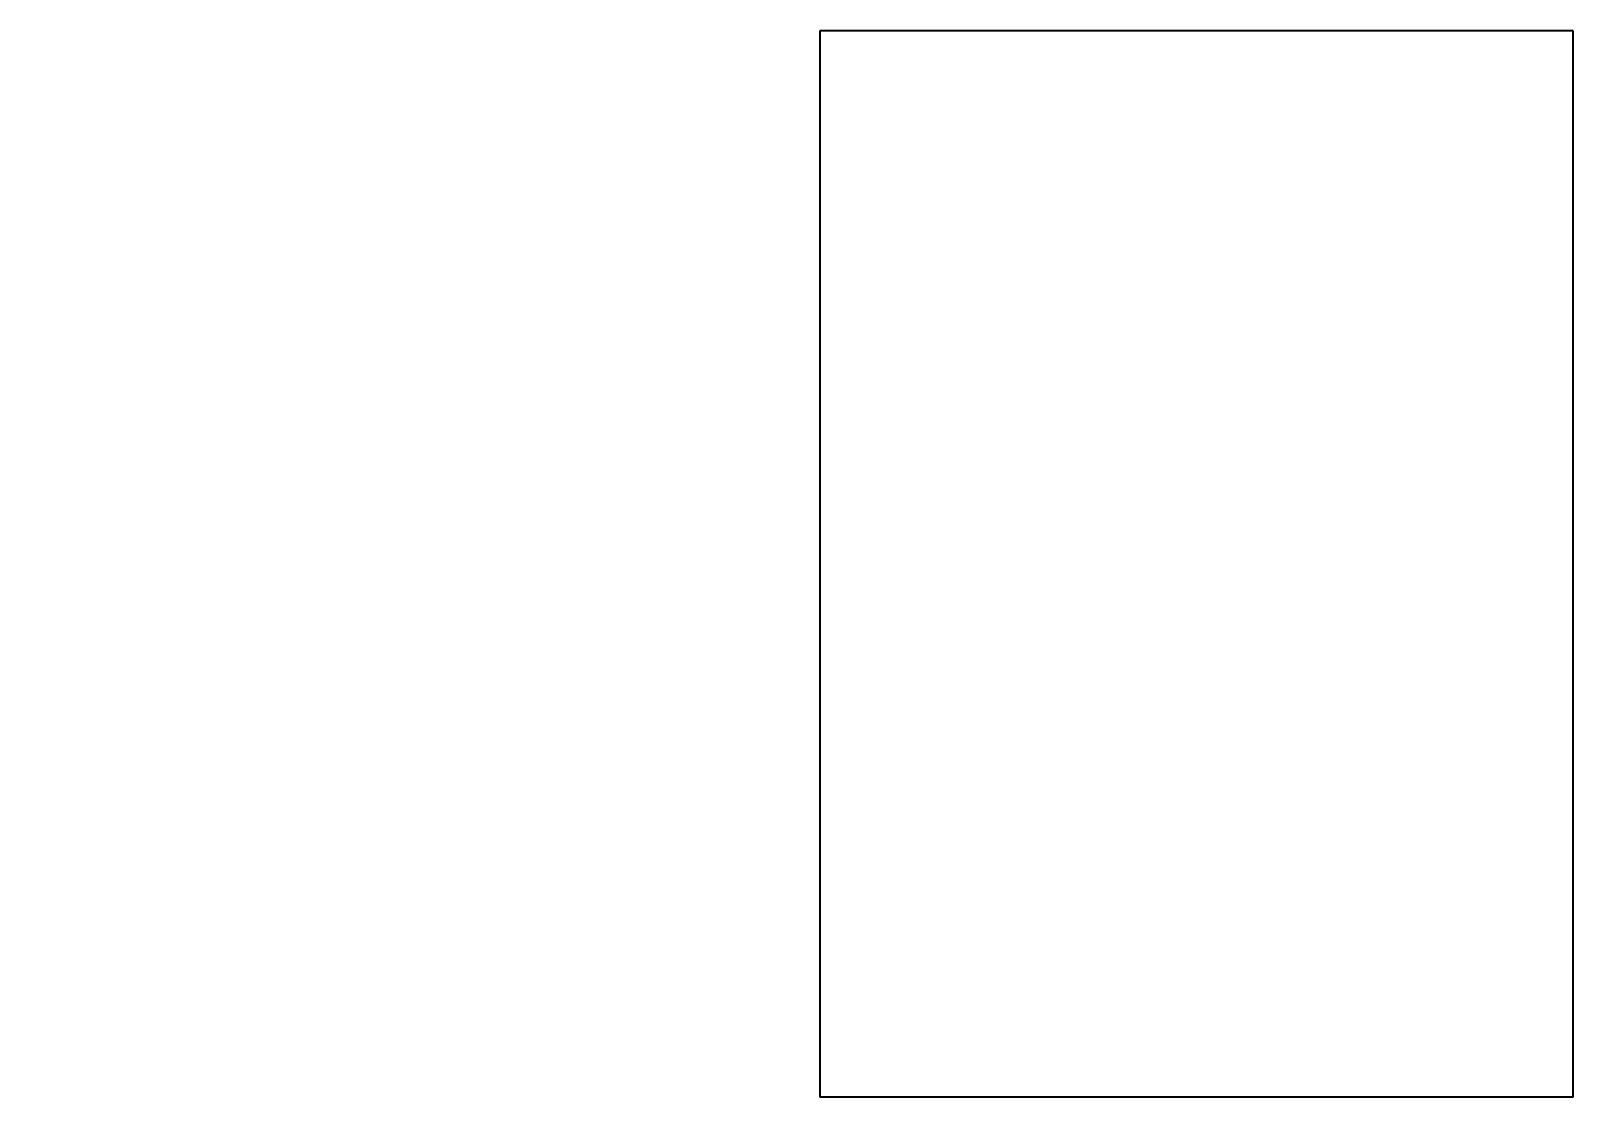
# Model space of a CAD drawing. Header units: millimetres. Extents: x 162 to 1378, y 6 to 847.
import ezdxf

# ---------------------------------------------------------------- set-up
doc = ezdxf.new("R2010")
doc.units = ezdxf.units.MM
doc.layers.get('0').update_dxf_attribs({"lineweight": 35})
doc.layers.add('Format', color=7, linetype='Continuous', lineweight=70)
pattern_1 = [(0, (-50.5334, 0.5446), (0, 6.985), [5.08, -1.905]), (90, (-50.5334, 0.5446), (-6.985, 4e-16), [5.08, -1.905])]

msp = doc.modelspace()

# ---------------------------------------------------------------- hatches: boundary and pattern name
h = msp.add_hatch()
h.set_pattern_fill('ANGLE', color=256)
h.set_pattern_definition([(0, (-209.8256, 14.222), (0, 6.985), [5.08, -1.905]), (90, (-209.8256, 14.222), (-6.985, 4e-16), [5.08, -1.905])])
h.paths.add_polyline_path([(163.2, 521.7, 0.414214), (162.2, 520.7), (163.2, 520.7)])
h.paths.add_polyline_path([(163.2, 521.7), (163.2, 519.7, 0.414214), (164.2, 520.7, 0.414214)])
h.paths.add_polyline_path([(163.2, 520.7), (162.2, 520.7, 0.414214), (163.2, 519.7)])
h = msp.add_hatch()
h.set_pattern_fill('ANGLE', color=256)
h.set_pattern_definition(pattern_1)
h.paths.add_polyline_path([(162.2, 520.7), (164.2, 520.7, 1)])
h.paths.add_polyline_path([(163.2, 520.7), (162.2, 520.7, 0.414214), (163.2, 519.7)])
h.paths.add_polyline_path([(164.2, 520.7), (163.2, 520.7), (163.2, 519.7, 0.414214)])
h = msp.add_hatch()
h.set_pattern_fill('ANGLE', color=256)
h.set_pattern_definition(pattern_1)
h.paths.add_polyline_path([(162.2, 520.7), (164.2, 520.7, 1)])
h.paths.add_polyline_path([(163.2, 520.7), (162.2, 520.7, 0.414214), (163.2, 519.7)])
h.paths.add_polyline_path([(164.2, 520.7), (163.2, 520.7), (163.2, 519.7, 0.414214)])
h = msp.add_hatch()
h.set_pattern_fill('ANGLE', color=256)
h.set_pattern_definition(pattern_1)
h.paths.add_polyline_path([(322.5, 508, 0.414214), (321.5, 507), (322.5, 507)])
h.paths.add_polyline_path([(322.5, 508), (322.5, 506, 0.414214), (323.5, 507, 0.414214)])
h.paths.add_polyline_path([(322.5, 507), (321.5, 507, 0.414214), (322.5, 506)])
h = msp.add_hatch()
h.set_pattern_fill('ANGLE', color=256)
h.set_pattern_definition(pattern_1)
h.paths.add_polyline_path([(322.5, 508, 0.414214), (321.5, 507), (322.5, 507)])
h.paths.add_polyline_path([(322.5, 508), (322.5, 506, 0.414214), (323.5, 507, 0.414214)])
h.paths.add_polyline_path([(322.5, 507), (321.5, 507, 0.414214), (322.5, 506)])
h = msp.add_hatch()
h.set_pattern_fill('ANGLE', color=256)
h.set_pattern_definition([(0, (31.8485, -201.041), (0, 6.985), [5.08, -1.905]), (90, (31.8485, -201.041), (-6.985, 4e-16), [5.08, -1.905])])
h.paths.add_polyline_path([(244.6, 319.1), (246.6, 319.1, 1)])
h.paths.add_polyline_path([(245.6, 319.1), (244.6, 319.1, 0.414214), (245.6, 318.1)])
h.paths.add_polyline_path([(246.6, 319.1), (245.6, 319.1), (245.6, 318.1, 0.414214)])
h = msp.add_hatch()
h.set_pattern_fill('ANGLE', color=256)
h.set_pattern_definition([(0, (-68.484, -241.0816), (0, 6.985), [5.08, -1.905]), (90, (-68.484, -241.0816), (-6.985, 4e-16), [5.08, -1.905])])
h.paths.add_polyline_path([(304.5, 266.4, 0.414214), (303.5, 265.4), (304.5, 265.4)])
h.paths.add_polyline_path([(304.5, 266.4), (304.5, 264.4, 0.414214), (305.5, 265.4, 0.414214)])
h.paths.add_polyline_path([(304.5, 265.4), (303.5, 265.4, 0.414214), (304.5, 264.4)])

# ---------------------------------------------------------------- linework, layer by layer
at = {"lineweight": 35}
msp.add_line((1378.2, 5.6), (784.2, 5.6), dxfattribs=at)
at = {"layer": 'Format', "lineweight": 35}
for p, q in [((784.2, 846.6), (784.2, 5.6)), ((1378.2, 846.6), (784.2, 846.6)), ((1378.2, 5.6), (1378.2, 846.6))]:
    msp.add_line(p, q, dxfattribs=at)

doc.saveas('drawing.dxf')
